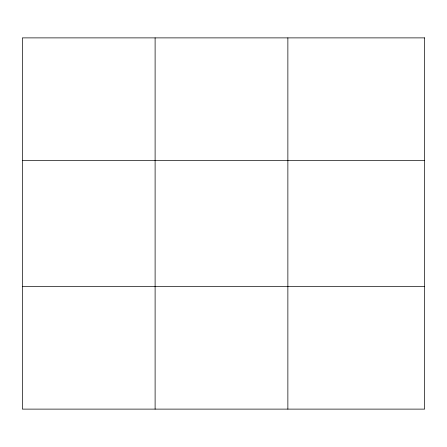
<?xml version="1.0" encoding="UTF-8"?>
<svg xmlns="http://www.w3.org/2000/svg" width="447" height="447" viewBox="0 0 447 447"><rect width="100%" height="100%" fill="white"/><g stroke="black" fill="none" stroke-linecap="round" stroke-linejoin="round"><path stroke-width="0.67" d="M155.109 409.117L155.109 37.883M287.868 409.117L287.868 37.883M22.35 160.389L424.65 160.389M22.35 286.611L424.65 286.611M424.65 37.883L424.65 409.117L22.35 409.117L22.35 37.883L424.65 37.883"/></g></svg>
